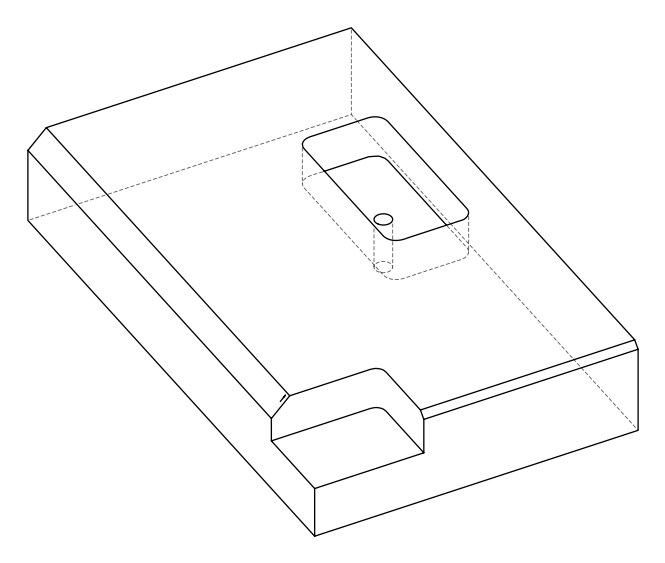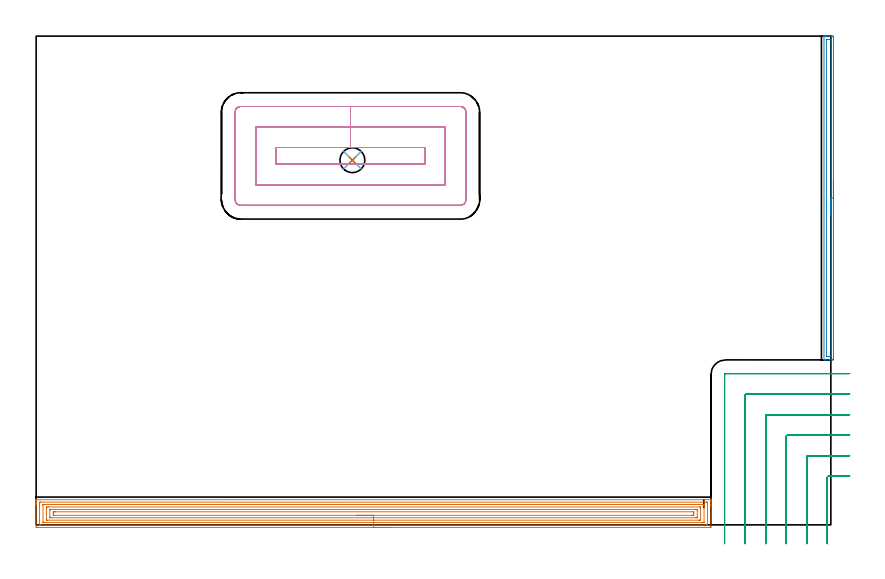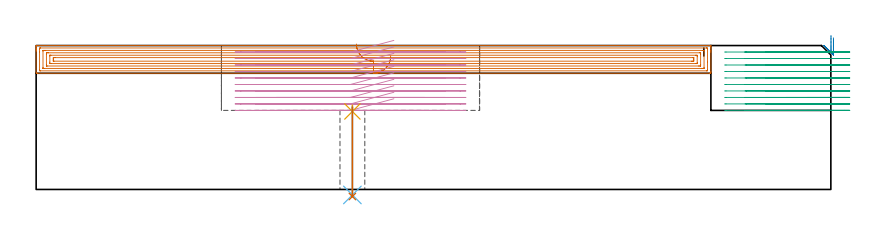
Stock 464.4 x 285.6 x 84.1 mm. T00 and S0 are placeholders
(PLAN: 7 operations, 4 tool changes, 56.8 min)
(1 AREA_MILL | FG_CHAMFER_SURFACE | UGT0205_001 | 19.23 min | 52708 mm3)
(2 AREA_MILL_1 | FG_CHAMFER_SURFACE_1 | UGT0205_001 | 3.22 min | 2920 mm3)
(3 MILL_CORNER_NOTCH_RECTANGULAR | CORNER_NOTCH_RECTANGULAR | NXT0201_012 | Follow Part, ap 4, ae 75% | 15.04 min | 254498 mm3)
(4 MILL_RECTANGULAR_POCKET | POCKET_RECTANGULAR_STRAIGHT | NXT0201_012 | Follow Part, ap 4, ae 75% | 18.83 min | 417713 mm3)
(5 SPOT_DRILL | STEP1HOLE | NXT0321_9005460120000 | 0.04 min | 49 mm3)
(6 DRILL_THROUGH_HOLE_INTO_CENTER | STEP1HOLE | NXT0301_065 | 0.21 min | 3132 mm3)
(7 DRILL_TO_ENLARGE_THROUGH_HOLE | STEP1HOLE | NXT0301_106 | 0.22 min | 4444 mm3)
(TOOL UGT0205_001 | Chamfer Mill 20 x 3 x 45 deg. | D20 FL50 Z2)
(TOOL NXT0201_012 | ENDMILL 16mm [2P460-1600-NA 1630] | D16 FL38 Z6)
(TOOL NXT0321_9005460120000 | NC Spot Drill, 142deg, 12mm, Carbide, Uncoated | D12 PA142 FL30 Z2)
(TOOL NXT0301_065 | Carbide Drill 9.4mm [860.1-0940-075A1-MM 2214] | D9.4 PA140 FL98 Z2)
(TOOL NXT0301_106 | Carbide Drill 14.5mm [860.1-1450-073A1-MM 2214] | D14.5 PA140 FL83 Z2)
(OP 1 AREA_MILL)
G17 G21 G94 G90
T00 M6
G54
G17 G0 G90 X207.15 Y-1.5 S1061 M3
G43 Z94.1 H0
Z77.9
G94 G1 X207.112 Z77.028 F250.
X206.998 Z76.163
X206.809 Z75.312
X206.547 Z74.48
X206.213 Z73.674
X205.81 Z72.9
X205.342 Z72.164
X204.81 Z71.472
X204.221 Z70.829
X203.578 Z70.24
X202.886 Z69.708
X202.15 Z69.24
X201.376 Z68.837
X200.57 Z68.503
X199.738 Z68.241
X198.887 Z68.052
X198.022 Z67.938
X197.15 Z67.9
X0.618
X0.273 Y-1.496 Z67.902
X0.01 Y-1.492 Z67.906
X0. Y-1.225 Z68.172
Y11.486 Z80.881
Y12.034 Z81.431
Y12.375 Z81.771
Y12.923 Z82.319
Y13.263 Z82.658
Y13.943 Z83.343
Y14.28 Z83.679
X0.007 Y14.662 Z84.053
X0.01 Y14.697 Z84.088
X0.171 Y14.7 Z84.1
X394.129
X394.29 Y14.697 Z84.088
X394.293 Y14.662 Z84.053
X394.3 Y14.28 Z83.679
Y13.943 Z83.343
Y13.263 Z82.658
Y12.034 Z81.431
Y11.486 Z80.881
Y10.872 Z80.267
Y-0.677 Z68.72
X394.298 Y-0.951 Z68.446
X394.292 Y-1.492 Z67.906
X394.228 Y-1.494 Z67.903
X393.682 Y-1.5 Z67.9
X197.15
Y-0.086 Z69.314
X2.427 Y-0.085 Z69.315
X2.404
X2.01 Y-0.063 Z69.337
X2.001 Y0.338 Z69.738
X2. Y11. Z80.4
Y12.375 Z81.775
X2.001 Y12.776 Z82.176
X2.01 Y13.263 Z82.663
X2.382 Y13.285 Z82.685
X2.404
X391.873
X391.896
X392.29 Y13.263 Z82.663
X392.299 Y12.862 Z82.262
X392.3 Y4.945 Z74.345
X392.299 Y0.424 Z69.824
X392.29 Y-0.063 Z69.337
X391.918 Y-0.085 Z69.315
X391.896 Y-0.086 Z69.314
X197.15
Y1.328 Z70.728
X4.579 Y1.329 Z70.729
X4.191 Y1.33 Z70.73
X4.063 Y1.332 Z70.732
X4.024 Y1.335 Z70.735
X4.01 Y1.398 Z70.798
X4.004 Y1.524 Z70.924
X4.001 Y1.714 Z71.114
Y11.486 Z80.886
X4.002 Y11.674 Z81.074
X4.01 Y11.859 Z81.259
X4.191 Y11.864 Z81.264
X4.698 Y11.87 Z81.27
X5.084 Y11.871 Z81.271
X5.59 Y11.872 Z81.272
X389.722 Y11.871 Z81.271
X390.109 Y11.87 Z81.27
X390.238 Y11.868 Z81.268
X390.276 Y11.865 Z81.265
X390.29 Y11.802 Z81.202
X390.296 Y11.676 Z81.076
X390.299 Y11.486 Z80.886
Y1.714 Z71.114
X390.298 Y1.526 Z70.926
X390.29 Y1.341 Z70.741
X390.109 Y1.335 Z70.735
X389.602 Y1.33 Z70.73
X389.216 Y1.329 Z70.729
X388.71 Y1.328 Z70.728
X197.15
Y2.743 Z72.143
X6.729
X6.086 Y2.748 Z72.148
X6.016 Y2.749 Z72.149
X6.01 Y2.841 Z72.241
X6.004 Y3.05 Z72.45
X6. Y3.468 Z72.868
Y9.709 Z79.109
X6.005 Y10.142 Z79.542
X6.01 Y10.359 Z79.759
X6.021 Y10.451 Z79.851
X6.123 Y10.453 Z79.853
X6.871 Y10.457 Z79.857
X7.012
X387.571
X388.214 Y10.452 Z79.852
X388.284 Y10.451 Z79.851
X388.29 Y10.359 Z79.759
X388.295 Y10.15 Z79.55
X388.3 Y9.732 Z79.132
Y3.491 Z72.891
X388.295 Y3.058 Z72.458
X388.29 Y2.841 Z72.241
X388.279 Y2.749 Z72.149
X388.177 Y2.747 Z72.147
X387.429 Y2.743 Z72.143
X387.288
X197.15
Y4.157 Z73.557
X8.881
X8.658 Y4.158 Z73.558
X8.434 Y4.161 Z73.561
X8.01 Y4.168 Z73.568
X8.007 Y4.379 Z73.779
X8.001 Y5.032 Z74.432
X8. Y8.586 Z77.986
X8.002 Y8.821 Z78.221
X8.006 Y8.984 Z78.384
X8.01 Y9.024 Z78.424
X8.015 Y9.036 Z78.436
X8.063 Y9.038 Z78.438
X8.211 Y9.041 Z78.441
X8.435 Y9.043 Z78.443
X8.658
X385.419
X385.642 Y9.042 Z78.442
X385.866 Y9.039 Z78.439
X386.29 Y9.032 Z78.432
X386.293 Y8.821 Z78.221
X386.299 Y8.168 Z77.568
X386.3 Y4.614 Z74.014
X386.298 Y4.379 Z73.779
X386.294 Y4.216 Z73.616
X386.29 Y4.176 Z73.576
X386.285 Y4.164 Z73.564
X386.238 Y4.162 Z73.562
X386.089 Y4.159 Z73.559
X385.865 Y4.157 Z73.557
X385.642
X197.15
Y5.571 Z74.971
X10.444 Y5.572 Z74.972
X10.137 Y5.573 Z74.973
X10.057 Y5.575 Z74.975
X10.021 Y5.578 Z74.978
X10.01 Y5.592 Z74.992
X10.004 Y5.706 Z75.106
X10.001 Y6.156 Z75.556
X10. Y6.597 Z75.997
X10.002 Y7.044 Z76.444
X10.006 Y7.481 Z76.881
X10.013 Y7.622 Z77.022
X10.151 Y7.624 Z77.024
X10.444 Y7.627 Z77.027
X10.75 Y7.629 Z77.029
X11.338
X383.856 Y7.628 Z77.028
X384.163 Y7.627 Z77.027
X384.243 Y7.625 Z77.025
X384.279 Y7.622 Z77.022
X384.29 Y7.608 Z77.008
X384.296 Y7.494 Z76.894
X384.299 Y7.044 Z76.444
X384.3 Y6.603 Z76.003
X384.298 Y6.156 Z75.556
X384.294 Y5.719 Z75.119
X384.287 Y5.578 Z74.978
X384.149 Y5.576 Z74.976
X383.856 Y5.573 Z74.973
X383.55 Y5.571 Z74.971
X382.962
X197.15
X196.278 Z75.009
X195.414 Z75.123
X194.562 Z75.312
X193.73 Z75.574
X192.924 Z75.908
X192.15 Z76.311
X191.414 Z76.78
X190.722 Z77.311
X190.079 Z77.9
X189.49 Z78.543
X188.959 Z79.235
X188.49 Z79.971
X188.087 Z80.745
X187.753 Z81.551
X187.491 Z82.383
X187.302 Z83.235
X187.188 Z84.1
X187.15 Z84.971
G0 Z94.1
M5
M2
(OP 2 AREA_MILL_1)
G17 G21 G94 G90
T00 M6
G54
G17 G0 G90 X465.9 Y201. S1061 M3
G43 Z94.1 H0
Z88.6
G94 G1 Y200.962 Z87.728 F250.
Y200.848 Z86.864
Y200.659 Z86.012
Y200.397 Z85.18
Y200.063 Z84.374
Y199.66 Z83.6
Y199.192 Z82.864
Y198.66 Z82.172
Y198.071 Z81.529
Y197.428 Z80.94
Y196.736 Z80.408
Y196. Z79.94
Y195.226 Z79.537
Y194.42 Z79.203
Y193.588 Z78.941
Y192.736 Z78.752
Y191.872 Z78.638
Y191. Z78.6
Y97.344
X465.899 Y96.987 Z78.601
X465.893 Y96.459 Z78.603
X465.891 Y96.408 Z78.605
X465.368 Y96.4 Z79.127
X465.065 Z79.43
X464.481 Z80.014
X463.875 Z80.623
X463.594 Z80.903
X461.819 Z82.676
X461.257 Z83.242
X460.737 Z83.762
X460.428 Z84.063
X460.402 Y96.409 Z84.088
X460.4 Y96.541 Z84.1
Y285.459
X460.403 Y285.591 Z84.088
X460.428 Y285.6 Z84.063
X460.737 Z83.762
X461.257 Z83.242
X461.819 Z82.676
X463.875 Z80.623
X464.481 Z80.014
X465.065 Z79.43
X465.368 Y285.597 Z79.127
X465.891 Y285.592 Z78.605
X465.893 Y285.541 Z78.603
X465.899 Y285.013 Z78.601
X465.9 Y284.479 Z78.6
Y191.
X464.486 Z80.014
Y98.769
X464.481 Y98.41 Z80.019
X463.96 Y98.402 Z80.54
X462.706 Y98.4 Z81.794
X462.184 Y98.402 Z82.316
X461.819 Y98.41 Z82.681
X461.814 Y98.769 Z82.686
Y98.774
Y283.231
X461.819 Y283.59 Z82.681
X462.34 Y283.598 Z82.16
X463.594 Y283.6 Z80.906
X464.115 Y283.598 Z80.385
X464.481 Y283.59 Z80.019
X464.486 Y283.231 Z80.014
Y191.
Y190.128 Z80.052
Y189.264 Z80.166
Y188.412 Z80.355
Y187.58 Z80.617
Y186.774 Z80.951
Y186. Z81.354
Y185.264 Z81.823
Y184.572 Z82.354
Y183.929 Z82.943
Y183.34 Z83.586
Y182.808 Z84.278
Y182.34 Z85.014
Y181.937 Z85.788
Y181.603 Z86.594
Y181.341 Z87.426
Y181.152 Z88.278
Y181.038 Z89.143
Y181. Z90.014
G0 Z94.1
M5
M2
(OP 3 MILL_CORNER_NOTCH_RECTANGULAR)
G17 G21 G94 G90
T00 M6
G54
G17 G0 G90 X475.4 Y28.4 S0 M3
G43 Z94.1 H1
Z80.31
G94 G1 X472.4 F250.
X463.094 F500.
G3 X462.3 Y27.606 R0.8
G1 Y-7.746
X462.299 Y-8.
X462.287 Y-11. F250.
G0 Z94.1
X475.4 Y40.4
Z80.31
G1 X472.4
X451.095 F500.
G3 X450.3 Y39.605 R0.8
G1 Y-7.746
X450.299 Y-8.
X450.283 Y-11. F250.
G0 Z94.1
X475.4 Y52.4
Z80.31
G1 X472.4
X439.095 F500.
G3 X438.3 Y51.605 R0.8
G1 Y-7.746
X438.299 Y-8.
X438.278 Y-11. F250.
G0 Z94.1
X475.4 Y64.4
Z80.31
G1 X472.4
X427.095 F500.
G3 X426.3 Y63.605 R0.8
G1 Y-7.746
G2 X426.299 Y-8. R24.
G1 X426.267 Y-11. F250.
G0 Z94.1
X475.4 Y76.4
Z80.31
G1 X472.4
X415.096 F500.
G3 X414.3 Y75.605 R0.8
G1 Y-7.746
G2 X414.297 Y-8. R12.
G1 X414.234 Y-10.999 F250.
G0 Z94.1
X475.4 Y88.4
Z80.31
G1 X472.4
X403.1 F500.
G3 X402.3 Y87.6 R0.8
G1 Y-7.746
Y-10.746 F250.
G0 Z94.1
X475.4 Y28.4
Z76.52
G1 X472.4
X463.094 F500.
G3 X462.3 Y27.606 R0.8
G1 Y-7.769
Y-8.
X462.288 Y-11. F250.
G0 Z94.1
X475.4 Y40.4
Z76.52
G1 X472.4
X451.095 F500.
G3 X450.3 Y39.605 R0.8
G1 Y-7.769
X450.299 Y-8.
X450.285 Y-11. F250.
G0 Z94.1
X475.4 Y52.4
Z76.52
G1 X472.4
X439.095 F500.
G3 X438.3 Y51.605 R0.8
G1 Y-7.769
X438.299 Y-8.
X438.28 Y-11. F250.
G0 Z94.1
X475.4 Y64.4
Z76.52
G1 X472.4
X427.095 F500.
G3 X426.3 Y63.605 R0.8
G1 Y-7.769
G2 X426.299 Y-8. R24.
G1 X426.27 Y-11. F250.
G0 Z94.1
X475.4 Y76.4
Z76.52
G1 X472.4
X415.095 F500.
G3 X414.3 Y75.605 R0.8
G1 Y-7.769
G2 X414.298 Y-8. R12.
G1 X414.24 Y-10.999 F250.
G0 Z94.1
X475.4 Y88.4
Z76.52
G1 X472.4
X403.1 F500.
G3 X402.3 Y87.6 R0.8
G1 Y-7.769
Y-10.769 F250.
G0 Z94.1
X475.4 Y28.4
Z72.73
G1 X472.4
X463.094 F500.
G3 X462.3 Y27.606 R0.8
G1 Y-8.
Y-11. F250.
G0 Z94.1
X475.4 Y40.4
Z72.73
G1 X472.4
X451.095 F500.
G3 X450.3 Y39.605 R0.8
G1 Y-8.
Y-11. F250.
G0 Z94.1
X475.4 Y52.4
Z72.73
G1 X472.4
X439.095 F500.
G3 X438.3 Y51.605 R0.8
G1 Y-8.
Y-11. F250.
G0 Z94.1
X475.4 Y64.4
Z72.73
G1 X472.4
X427.095 F500.
G3 X426.3 Y63.605 R0.8
G1 Y-8.
Y-11. F250.
G0 Z94.1
X475.4 Y76.4
Z72.73
G1 X472.4
X415.095 F500.
G3 X414.3 Y75.605 R0.8
G1 Y-8.
Y-11. F250.
G0 Z94.1
X475.4 Y88.4
Z72.73
G1 X472.4
X403.1 F500.
G3 X402.3 Y87.6 R0.8
G1 Y-8.
Y-11. F250.
G0 Z94.1
X475.4 Y28.4
Z68.94
G1 X472.4
X463.094 F500.
G3 X462.3 Y27.606 R0.8
G1 Y-8.
Y-11. F250.
G0 Z94.1
X475.4 Y40.4
Z68.94
G1 X472.4
X451.095 F500.
G3 X450.3 Y39.605 R0.8
G1 Y-8.
Y-11. F250.
G0 Z94.1
X475.4 Y52.4
Z68.94
G1 X472.4
X439.095 F500.
G3 X438.3 Y51.605 R0.8
G1 Y-8.
Y-11. F250.
G0 Z94.1
X475.4 Y64.4
Z68.94
G1 X472.4
X427.095 F500.
G3 X426.3 Y63.605 R0.8
G1 Y-8.
Y-11. F250.
G0 Z94.1
X475.4 Y76.4
Z68.94
G1 X472.4
X415.095 F500.
G3 X414.3 Y75.605 R0.8
G1 Y-8.
Y-11. F250.
G0 Z94.1
X475.4 Y88.4
Z68.94
G1 X472.4
X403.1 F500.
G3 X402.3 Y87.6 R0.8
G1 Y-8.
Y-11. F250.
G0 Z94.1
X475.4 Y28.4
Z65.15
G1 X472.4
X463.094 F500.
G3 X462.3 Y27.606 R0.8
G1 Y-8.
Y-11. F250.
G0 Z94.1
X475.4 Y40.4
Z65.15
G1 X472.4
X451.095 F500.
G3 X450.3 Y39.605 R0.8
G1 Y-8.
Y-11. F250.
G0 Z94.1
X475.4 Y52.4
Z65.15
G1 X472.4
X439.095 F500.
G3 X438.3 Y51.605 R0.8
G1 Y-8.
Y-11. F250.
G0 Z94.1
X475.4 Y64.4
Z65.15
G1 X472.4
X427.095 F500.
G3 X426.3 Y63.605 R0.8
G1 Y-8.
Y-11. F250.
G0 Z94.1
X475.4 Y76.4
Z65.15
G1 X472.4
X415.095 F500.
G3 X414.3 Y75.605 R0.8
G1 Y-8.
Y-11. F250.
G0 Z94.1
X475.4 Y88.4
Z65.15
G1 X472.4
X403.1 F500.
G3 X402.3 Y87.6 R0.8
G1 Y-8.
Y-11. F250.
G0 Z94.1
X475.4 Y28.4
Z61.36
G1 X472.4
X463.094 F500.
G3 X462.3 Y27.606 R0.8
G1 Y-8.
Y-11. F250.
G0 Z94.1
X475.4 Y40.4
Z61.36
G1 X472.4
X451.095 F500.
G3 X450.3 Y39.605 R0.8
G1 Y-8.
Y-11. F250.
G0 Z94.1
X475.4 Y52.4
Z61.36
G1 X472.4
X439.095 F500.
G3 X438.3 Y51.605 R0.8
G1 Y-8.
Y-11. F250.
G0 Z94.1
X475.4 Y64.4
Z61.36
G1 X472.4
X427.095 F500.
G3 X426.3 Y63.605 R0.8
G1 Y-8.
Y-11. F250.
G0 Z94.1
X475.4 Y76.4
Z61.36
G1 X472.4
X415.095 F500.
G3 X414.3 Y75.605 R0.8
G1 Y-8.
Y-11. F250.
G0 Z94.1
X475.4 Y88.4
Z61.36
G1 X472.4
X403.1 F500.
G3 X402.3 Y87.6 R0.8
G1 Y-8.
Y-11. F250.
G0 Z94.1
X475.4 Y28.4
Z57.57
G1 X472.4
X463.094 F500.
G3 X462.3 Y27.606 R0.8
G1 Y-8.
Y-11. F250.
G0 Z94.1
X475.4 Y40.4
Z57.57
G1 X472.4
X451.095 F500.
G3 X450.3 Y39.605 R0.8
G1 Y-8.
Y-11. F250.
G0 Z94.1
X475.4 Y52.4
Z57.57
G1 X472.4
X439.095 F500.
G3 X438.3 Y51.605 R0.8
G1 Y-8.
Y-11. F250.
G0 Z94.1
X475.4 Y64.4
Z57.57
G1 X472.4
X427.095 F500.
G3 X426.3 Y63.605 R0.8
G1 Y-8.
Y-11. F250.
G0 Z94.1
X475.4 Y76.4
Z57.57
G1 X472.4
X415.095 F500.
G3 X414.3 Y75.605 R0.8
G1 Y-8.
Y-11. F250.
G0 Z94.1
X475.4 Y88.4
Z57.57
G1 X472.4
X403.1 F500.
G3 X402.3 Y87.6 R0.8
G1 Y-8.
Y-11. F250.
G0 Z94.1
X475.4 Y28.4
Z53.78
G1 X472.4
X463.094 F500.
G3 X462.3 Y27.606 R0.8
G1 Y-8.
Y-11. F250.
G0 Z94.1
X475.4 Y40.4
Z53.78
G1 X472.4
X451.095 F500.
G3 X450.3 Y39.605 R0.8
G1 Y-8.
Y-11. F250.
G0 Z94.1
X475.4 Y52.4
Z53.78
G1 X472.4
X439.095 F500.
G3 X438.3 Y51.605 R0.8
G1 Y-8.
Y-11. F250.
G0 Z94.1
X475.4 Y64.4
Z53.78
G1 X472.4
X427.095 F500.
G3 X426.3 Y63.605 R0.8
G1 Y-8.
Y-11. F250.
G0 Z94.1
X475.4 Y76.4
Z53.78
G1 X472.4
X415.095 F500.
G3 X414.3 Y75.605 R0.8
G1 Y-8.
Y-11. F250.
G0 Z94.1
X475.4 Y88.4
Z53.78
G1 X472.4
X403.1 F500.
G3 X402.3 Y87.6 R0.8
G1 Y-8.
Y-11. F250.
G0 Z94.1
X475.4 Y28.4
Z49.99
G1 X472.4
X463.094 F500.
G3 X462.3 Y27.606 R0.8
G1 Y-8.
Y-11. F250.
G0 Z94.1
X475.4 Y40.4
Z49.99
G1 X472.4
X451.095 F500.
G3 X450.3 Y39.605 R0.8
G1 Y-8.
Y-11. F250.
G0 Z94.1
X475.4 Y52.4
Z49.99
G1 X472.4
X439.095 F500.
G3 X438.3 Y51.605 R0.8
G1 Y-8.
Y-11. F250.
G0 Z94.1
X475.4 Y64.4
Z49.99
G1 X472.4
X427.095 F500.
G3 X426.3 Y63.605 R0.8
G1 Y-8.
Y-11. F250.
G0 Z94.1
X475.4 Y76.4
Z49.99
G1 X472.4
X415.095 F500.
G3 X414.3 Y75.605 R0.8
G1 Y-8.
Y-11. F250.
G0 Z94.1
X475.4 Y88.4
Z49.99
G1 X472.4
X403.1 F500.
G3 X402.3 Y87.6 R0.8
G1 Y-8.
Y-11. F250.
G0 Z94.1
X475.4 Y28.4
Z46.2
G1 X472.4
X463.094 F500.
G3 X462.3 Y27.606 R0.8
G1 Y-8.
Y-11. F250.
G0 Z94.1
X475.4 Y40.4
Z46.2
G1 X472.4
X451.095 F500.
G3 X450.3 Y39.605 R0.8
G1 Y-8.
Y-11. F250.
G0 Z94.1
X475.4 Y52.4
Z46.2
G1 X472.4
X439.095 F500.
G3 X438.3 Y51.605 R0.8
G1 Y-8.
Y-11. F250.
G0 Z94.1
X475.4 Y64.4
Z46.2
G1 X472.4
X427.095 F500.
G3 X426.3 Y63.605 R0.8
G1 Y-8.
Y-11. F250.
G0 Z94.1
X475.4 Y76.4
Z46.2
G1 X472.4
X415.095 F500.
G3 X414.3 Y75.605 R0.8
G1 Y-8.
Y-11. F250.
G0 Z94.1
X475.4 Y88.4
Z46.2
G1 X472.4
X403.1 F500.
G3 X402.3 Y87.6 R0.8
G1 Y-8.
Y-11. F250.
G0 Z94.1
M5
M2
(OP 4 MILL_RECTANGULAR_POCKET)
G17 G21 G94 G90
T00 M6
G54
G17 G0 G90 X209.041 Y220.5 S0 M3
G43 Z94.1 H1
Z87.1
G94 G1 X183.7 Z80.31 F250.
X140.3 F500.
Y210.7
X227.1
Y220.5
X183.7
Y232.5
X128.3
Y198.7
X239.1
Y232.5
X183.7
Y244.5
X119.6
G3 X116.3 Y241.2 R3.3
G1 Y190.
G3 X119.6 Y186.7 R3.3
G1 X247.8
G3 X251.1 Y190. R3.3
G1 Y241.2
G3 X247.8 Y244.5 R3.3
G1 X183.7
X182.7
G0 X209.041 Y220.5 Z83.31
G1 X183.7 Z76.52 F250.
X140.3 F500.
Y210.7
X227.1
Y220.5
X183.7
Y232.5
X128.3
Y198.7
X239.1
Y232.5
X183.7
Y244.5
X119.6
G3 X116.3 Y241.2 R3.3
G1 Y190.
G3 X119.6 Y186.7 R3.3
G1 X247.8
G3 X251.1 Y190. R3.3
G1 Y241.2
G3 X247.8 Y244.5 R3.3
G1 X183.7
X182.7
G0 X209.041 Y220.5 Z79.52
G1 X183.7 Z72.73 F250.
X140.3 F500.
Y210.7
X227.1
Y220.5
X183.7
Y232.5
X128.3
Y198.7
X239.1
Y232.5
X183.7
Y244.5
X119.6
G3 X116.3 Y241.2 R3.3
G1 Y190.
G3 X119.6 Y186.7 R3.3
G1 X247.8
G3 X251.1 Y190. R3.3
G1 Y241.2
G3 X247.8 Y244.5 R3.3
G1 X183.7
X182.7
G0 X209.041 Y220.5 Z75.73
G1 X183.7 Z68.94 F250.
X140.3 F500.
Y210.7
X227.1
Y220.5
X183.7
Y232.5
X128.3
Y198.7
X239.1
Y232.5
X183.7
Y244.5
X119.6
G3 X116.3 Y241.2 R3.3
G1 Y190.
G3 X119.6 Y186.7 R3.3
G1 X247.8
G3 X251.1 Y190. R3.3
G1 Y241.2
G3 X247.8 Y244.5 R3.3
G1 X183.7
X182.7
G0 X209.041 Y220.5 Z71.94
G1 X183.7 Z65.15 F250.
X140.3 F500.
Y210.7
X227.1
Y220.5
X183.7
Y232.5
X128.3
Y198.7
X239.1
Y232.5
X183.7
Y244.5
X119.6
G3 X116.3 Y241.2 R3.3
G1 Y190.
G3 X119.6 Y186.7 R3.3
G1 X247.8
G3 X251.1 Y190. R3.3
G1 Y241.2
G3 X247.8 Y244.5 R3.3
G1 X183.7
X182.7
G0 X209.041 Y220.5 Z68.15
G1 X183.7 Z61.36 F250.
X140.3 F500.
Y210.7
X227.1
Y220.5
X183.7
Y232.5
X128.3
Y198.7
X239.1
Y232.5
X183.7
Y244.5
X119.6
G3 X116.3 Y241.2 R3.3
G1 Y190.
G3 X119.6 Y186.7 R3.3
G1 X247.8
G3 X251.1 Y190. R3.3
G1 Y241.2
G3 X247.8 Y244.5 R3.3
G1 X183.7
X182.7
G0 X209.041 Y220.5 Z64.36
G1 X183.7 Z57.57 F250.
X140.3 F500.
Y210.7
X227.1
Y220.5
X183.7
Y232.5
X128.3
Y198.7
X239.1
Y232.5
X183.7
Y244.5
X119.6
G3 X116.3 Y241.2 R3.3
G1 Y190.
G3 X119.6 Y186.7 R3.3
G1 X247.8
G3 X251.1 Y190. R3.3
G1 Y241.2
G3 X247.8 Y244.5 R3.3
G1 X183.7
X182.7
G0 X209.041 Y220.5 Z60.57
G1 X183.7 Z53.78 F250.
X140.3 F500.
Y210.7
X227.1
Y220.5
X183.7
Y232.5
X128.3
Y198.7
X239.1
Y232.5
X183.7
Y244.5
X119.6
G3 X116.3 Y241.2 R3.3
G1 Y190.
G3 X119.6 Y186.7 R3.3
G1 X247.8
G3 X251.1 Y190. R3.3
G1 Y241.2
G3 X247.8 Y244.5 R3.3
G1 X183.7
X182.7
G0 X209.041 Y220.5 Z56.78
G1 X183.7 Z49.99 F250.
X140.3 F500.
Y210.7
X227.1
Y220.5
X183.7
Y232.5
X128.3
Y198.7
X239.1
Y232.5
X183.7
Y244.5
X119.6
G3 X116.3 Y241.2 R3.3
G1 Y190.
G3 X119.6 Y186.7 R3.3
G1 X247.8
G3 X251.1 Y190. R3.3
G1 Y241.2
G3 X247.8 Y244.5 R3.3
G1 X183.7
X182.7
G0 X209.041 Y220.5 Z52.99
G1 X183.7 Z46.2 F250.
X140.3 F500.
Y210.7
X227.1
Y220.5
X183.7
Y232.5
X128.3
Y198.7
X239.1
Y232.5
X183.7
Y244.5
X119.6
G3 X116.3 Y241.2 R3.3
G1 Y190.
G3 X119.6 Y186.7 R3.3
G1 X247.8
G3 X251.1 Y190. R3.3
G1 Y241.2
G3 X247.8 Y244.5 R3.3
G1 X183.7
X182.7
G0 Z94.1
M5
M2
(OP 5 SPOT_DRILL)
G17 G21 G94 G90
T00 M6
G54
G17 G0 G90 X184.8 Y213.1 S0 M3
G43 Z94.1 H0
G94 G81 G98 Z45.567 F250. R49.2
G80
M5
M2
(OP 6 DRILL_THROUGH_HOLE_INTO_CENTER)
G17 G21 G94 G90
T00 M6
G54
G17 G0 G90 X184.8 Y213.1 S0 M3
G43 Z94.1 H1
G94 G73 G98 Z-3.211 F250. Q8.235 R48.2
G80
M5
M2
(OP 7 DRILL_TO_ENLARGE_THROUGH_HOLE)
G17 G21 G94 G90
T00 M6
G54
G17 G0 G90 X184.8 Y213.1 S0 M3
G43 Z94.1 H1
G94 G73 G98 Z-4.139 F250. Q12.585 R48.2
G80
M5
M2
